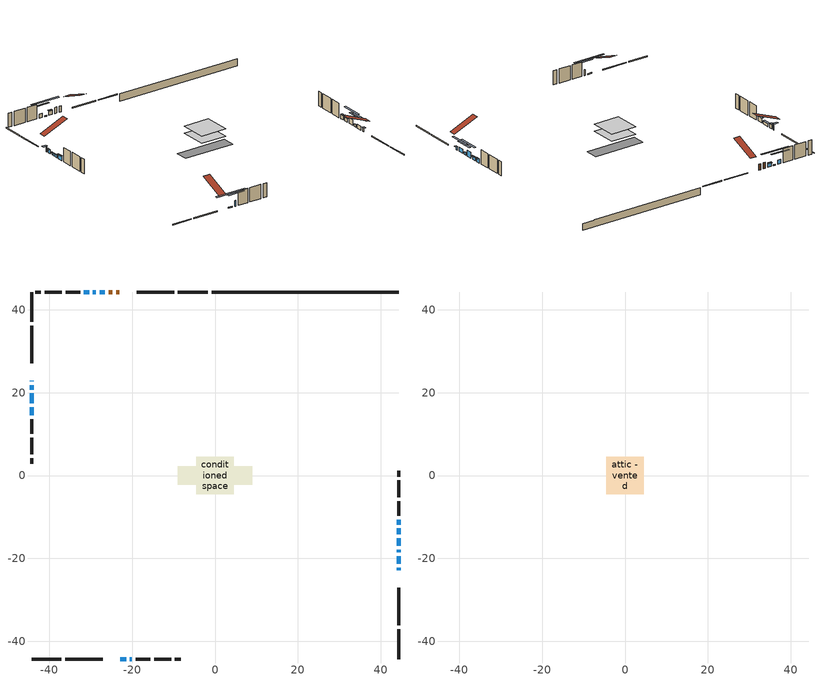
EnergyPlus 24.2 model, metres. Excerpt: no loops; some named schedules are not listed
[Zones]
conditioned space
 floor adiabatic (AdiabaticFloorConstruction): -4.57,-4.57 -4.57,4.57 4.57,4.57 4.57,-4.57 z2.69
 floor foundation (Slab1 construction): -9.04,-2.23 -9.04,2.23 9.04,2.23 9.04,-2.23 z-2.19
 wall outside (RimJoist1 construction): -1.74,44.3 -8.96,44.3 / -44.3,-44.3 -37.08,-44.3 / -44.3,44.3 -44.3,37.08 / 44.3,-44.3 44.3,-37.08 z0.25:0.55
 wall outside (RimJoist2 construction): -9.89,44.3 -18.9,44.3 / -36.15,-44.3 -27.14,-44.3 / -44.3,36.15 -44.3,27.14 / 44.3,-36.15 44.3,-27.14 z0.25:0.55
 wall outside (AdiabaticWallConstruction 1): -23.14,44.3 -23.86,44.3 / -24.79,44.3 -25.7,44.3 z0.25:2.28
 wall outside (AdiabaticWallConstruction): -44.3,22.9 -44.3,22.7 z0.25:2.08; 44.3,-22.9 44.3,-22.29 / 44.3,-14.21 44.3,-12.79 z0.25:1.47; -26.63,44.3 -27.85,44.3 / -44.3,21.77 -44.3,20.75 / 44.3,-21.37 44.3,-19.43 / -30.42,44.3 -31.64,44.3 / 44.3,-11.86 44.3,-10.64 z0.25:1.67; -44.3,19.83 -44.3,17.39 / 44.3,-18.51 44.3,-17.89 z0.25:1.17; -28.78,44.3 -29.49,44.3 / -22.9,-44.3 -21.48,-44.3 z0.25:0.56; -20.55,-44.3 -20.04,-44.3 z0.25:2.18; -44.3,16.46 -44.3,14.53 z0.25:1.83; 44.3,-16.97 44.3,-15.14 z0.25:2.28
 wall outside (Wall1 construction): -32.57,44.3 -36.07,44.3 / -19.12,-44.3 -15.61,-44.3 / -44.3,13.6 -44.3,10.09 / 44.3,-9.71 44.3,-6.2 z0.25:5.13
 wall outside (Wall2 construction): -37,44.3 -41.09,44.3 / -14.68,-44.3 -10.59,-44.3 / -44.3,9.16 -44.3,5.08 / 44.3,-5.27 44.3,-1.19 z0.25:5.13
 wall outside (Wall3 construction): -42.02,44.3 -43.37,44.3 / -9.67,-44.3 -8.31,-44.3 / -44.3,4.15 -44.3,2.79 / 44.3,-0.26 44.3,1.1 z0.25:5.13
 wall foundation (FoundationWall1 construction): -0.81,44.3,-2.19 -0.81,44.3,0.25 39.79,44.3,0.25 39.79,44.3,0.11 44.3,44.3,0.11 44.3,44.3,-2.19
 window (WindowConstruction 12): -44.3,22.9 -44.3,22.7 z0.25:2.08
 window (WindowConstruction 8): 44.3,-22.9 44.3,-22.29 z0.25:1.47
 window (WindowConstruction 9): -26.63,44.3 -27.85,44.3 z0.25:1.67
 window (WindowConstruction 10): -44.3,21.77 -44.3,20.75 z0.25:1.67
 window (WindowConstruction 11): -44.3,19.83 -44.3,17.39 z0.25:1.16
 window (WindowConstruction 13): -28.78,44.3 -29.49,44.3 z0.25:0.55
 window (WindowConstruction 14): -22.9,-44.3 -21.48,-44.3 z0.25:0.55
 window (WindowConstruction): 44.3,-21.36 44.3,-19.44 z0.25:1.67
 window (WindowConstruction 1): 44.3,-18.51 44.3,-17.9 z0.25:1.16
 window (WindowConstruction 2): -30.42,44.3 -31.64,44.3 z0.25:1.67
 window (WindowConstruction 3): -20.55,-44.3 -20.04,-44.3 z0.25:2.18
 window (WindowConstruction 4): -44.3,16.46 -44.3,14.53 z0.25:1.83
 window (WindowConstruction 5): 44.3,-16.97 44.3,-15.14 z0.25:2.28
 window (WindowConstruction 6): 44.3,-14.21 44.3,-12.79 z0.25:1.47
 window (WindowConstruction 7): 44.3,-11.86 44.3,-10.64 z0.25:1.67
 door (Door): -23.14,44.3 -23.86,44.3 z0.25:2.28
 door (Door 1): -24.79,44.3 -25.7,44.3 z0.25:2.28
 ceiling adiabatic (AdiabaticFloorConstruction): 4.57,-4.57 4.57,4.57 -4.57,4.57 -4.57,-4.57 z2.69
attic - vented
 floor to conditioned space (Floor1 construction Reversed): -4.57,-4.57 -4.57,4.57 4.57,4.57 4.57,-4.57 z5.13
 roof outside (Roof1 construction): -22.21,44.3,5.13 -22.21,35.52,8.79 -19.83,35.52,8.79 -19.83,44.3,5.13; -23.83,-44.3,5.13 -23.83,-35.52,8.79 -26.21,-35.52,8.79 -26.21,-44.3,5.13; -44.3,23.83,5.13 -35.52,23.83,8.79 -35.52,26.21,8.79 -44.3,26.21,5.13; 44.3,-23.83,5.13 35.52,-23.83,8.79 35.52,-26.21,8.79 44.3,-26.21,5.13
shading: -44.3,22.4 -44.3,23.2 -45.82,23.2 -45.82,22.4 z2.38; 44.3,-22.2 44.3,-22.99 44.91,-22.99 44.91,-22.2 z1.56; -27.94,44.3 -26.54,44.3 -26.54,44.91 -27.94,44.91 z1.76; -44.3,20.66 -44.3,21.86 -44.91,21.86 -44.91,20.66 z1.76; -44.3,17.3 -44.3,19.92 -44.91,19.92 -44.91,17.3 z1.26; -34.37,44.3 -23.9,44.3 -23.9,44.91 -34.37,44.91 z5.43; -16.6,-44.3 -27.78,-44.3 -27.78,-44.91 -16.6,-44.91 z5.43; 44.3,-16.69 44.3,-24.1 44.91,-24.1 44.91,-16.69 z4.41; 44.3,-15.16 44.3,-21.25 44.91,-21.25 44.91,-15.16 z3.9; -34.38,44.3 -27.68,44.3 -27.68,44.91 -34.38,44.91 z4.41; -17.3,-44.3 -23.29,-44.3 -23.29,-44.91 -17.3,-44.91 z4.92; -44.3,14.44 -44.3,16.55 -44.91,16.55 -44.91,14.44 z1.92; 44.3,-12.4 44.3,-19.71 44.91,-19.71 44.91,-12.4 z5.02; 44.3,-12.69 44.3,-14.3 44.91,-14.3 44.91,-12.69 z1.56; 44.3,-10.55 44.3,-11.95 44.91,-11.95 44.91,-10.55 z1.76
[Building]
Building 1: Terrain=Suburbs
[Site:Location]
Windsor AP_ON: Latitude {deg}=42.28; Longitude {deg}=-82.96; Time Zone {hr}=-5; Elevation {m}=190; Keep Site Location Information=Yes
[Site:GroundTemperature:Shallow]
6.34957, 4.46684, 4.31606, 5.20952, 8.79623, 12.3662, 15.4612, 17.4219, 17.5884, 15.9938, 12.9777, 9.51722
[Site:WaterMainsTemperature]
Calculation Method=Schedule; Temperature Schedule=mains temperature schedule
[Material] Roughness=Rough; Thermal Absorptance=0.9
Name | Thickness {m} | Conductivity {W/m-K} | Density {kg/m3} | Specific Heat {J/kg-K} | Solar Absorptance | Visible Absorptance
asphalt or fiberglass shingles | 0.00635 | 0.162714 | 1121.4 | 1465.45 | 0.4 | 0.4
ceiling loosefill ins | 0.0846667 | 0.0480833 | 16.02 | 1046.75 | 0.7 | 0.7
ceiling stud and cavity | 0.1397 | 0.101066 | 65.682 | 1177.47 | 0.7 | 0.7
concrete 4.0 in. | 0.1016 | 1.803125 | 2242.8 | 837.4 | 0.7 | 0.7
concrete 8.0 in. | 0.2032 | 1.803125 | 2242.8 | 837.4 | 0.7 | 0.7
door material | 0.04445 | 0.053851 | 512.64 | 1214.23 | 0.7 | 0.7
exterior vertical ins | 0.0436689 | 0.029427 | 32.04 | 1214.23 | 0.7 | 0.7
floor covering | 0.0127 | 0.0433444 | 54.468 | 1339.84 | 0.6 | 0.6
floor rigid ins; wall rigid ins 1 | 0.512978 | 0.029427 | 32.04 | 1214.23 | 0.7 | 0.7
floor stud and cavity | 0.1397 | 1.75129 | 37.0049 | 1207.88 | 0.7 | 0.7
furniture material conditioned space 1 | 0.1524 | 0.115458 | 640.8 | 1214.23 | 0.6 | 0.6
gypsum board | 0.0127 | 0.160291 | 801 | 837.4 | 0.6 | 0.6
gypsum board 1 | 0.0127 | 0.160291 | 801 | 837.4 | 0.7 | 0.7
osb sheathing 0.5 in. | 0.0127 | 0.115458 | 512.64 | 1214.23 | 0.7 | 0.7
osb sheathing 0.75 in. | 0.01905 | 0.115458 | 512.64 | 1214.23 | 0.7 | 0.7
osb sheathing 2.0 in. | 0.0508 | 0.115458 | 512.64 | 1214.23 | 0.7 | 0.7
rim joist rigid ins; wall rigid ins | 0.051816 | 0.029427 | 32.04 | 1214.23 | 0.7 | 0.7
rim joist stud and cavity | 0.0508 | 0.0398712 | 125.044 | 1163.47 | 0.6 | 0.6
rim joist stud and cavity 1 | 0.0508 | 0.239261 | 125.044 | 1163.47 | 0.6 | 0.6
wall stud and cavity | 0.1397 | 0.16529 | 139.0536 | 1170.24 | 0.7 | 0.7
wall stud and cavity 1 | 0.1397 | 0.219171 | 139.0536 | 1170.24 | 0.7 | 0.7
wall stud and cavity 2 | 0.1397 | 0.270786 | 139.0536 | 1170.24 | 0.7 | 0.7
wall stud and cavity 3 | 0.0889 | 0.380278 | 52.3479 | 1209.89 | 0.7 | 0.7
wall stud and cavity 4 | 0.0889 | 0.391764 | 83.0341 | 1211.67 | 0.7 | 0.7
wood siding | 0.0254 | 0.102417 | 544.68 | 1172.36 | 0.4 | 0.4
wood siding 1; wood siding 2; wood siding 3 | 0.0254 | 0.102417 | 544.68 | 1172.36 | 0.7 | 0.7
[WindowMaterial:SimpleGlazingSystem]
Name | U-Factor {W/m2-K} | Solar Heat Gain Coefficient
WindowMaterial | 2.27234 | 0.6
WindowMaterial 1 | 2.53579 | 0.47
WindowMaterial 10 | 2.847517 | 0.29
WindowMaterial 2 | 2.32912 | 0.57
WindowMaterial 3 | 2.52614 | 0.49
WindowMaterial 4 | 2.25814 | 0.6
WindowMaterial 5 | 2.398955 | 0.56
WindowMaterial 6 | 2.50002 | 0.49
WindowMaterial 7 | 2.35978 | 0.56
WindowMaterial 8 | 2.33252 | 0.57
WindowMaterial 9 | 2.82821 | 0.42
[Construction]
AdiabaticFloorConstruction: floor stud and cavity, floor rigid ins, osb sheathing 0.75 in., floor covering
AdiabaticWallConstruction: wood siding 2, wall rigid ins 1, wall stud and cavity 3, gypsum board
AdiabaticWallConstruction 1: wood siding 3, wall rigid ins 1, wall stud and cavity 3, gypsum board
Door; Door 1: door material
Floor1 construction Reversed: gypsum board, ceiling stud and cavity, ceiling loosefill ins
FoundationWall1 construction: concrete 8.0 in., gypsum board 1
furniture construction conditioned space 1: furniture material conditioned space 1
PartitionWallConstruction: gypsum board, wall stud and cavity 4, gypsum board
RimJoist1 construction: wood siding 1, rim joist rigid ins, osb sheathing 2.0 in., rim joist stud and cavity
RimJoist2 construction: wood siding 1, rim joist rigid ins, osb sheathing 2.0 in., rim joist stud and cavity 1
Roof1 construction: asphalt or fiberglass shingles
Slab1 construction: concrete 4.0 in.
Wall1 construction: wood siding, wall rigid ins, osb sheathing 0.5 in., wall stud and cavity, gypsum board
Wall2 construction: wood siding, wall rigid ins, osb sheathing 0.5 in., wall stud and cavity 1, gypsum board
Wall3 construction: wood siding, wall rigid ins, osb sheathing 0.5 in., wall stud and cavity 2, gypsum board
WindowConstruction: WindowMaterial
WindowConstruction 1: WindowMaterial 1
WindowConstruction 10: WindowMaterial 7
WindowConstruction 11: WindowMaterial 8
WindowConstruction 12: WindowMaterial 9
WindowConstruction 13; WindowConstruction 14: WindowMaterial 10
WindowConstruction 2; WindowConstruction 6; WindowConstruction 7; WindowConstruction 9: WindowMaterial 2
WindowConstruction 3: WindowMaterial 3
WindowConstruction 4: WindowMaterial 4
WindowConstruction 5: WindowMaterial 5
WindowConstruction 8: WindowMaterial 6
[Zone] Multiplier=1; Part of Total Floor Area=Yes
Name | Volume {m3}
attic - vented | 48.9899
conditioned space | 639.2
[Space]
Name | Zone | Volume {m3}
attic - vented 1 | attic - vented | 48.9899
conditioned space 1 | conditioned space | 639.2
[ZoneInfiltration:EffectiveLeakageArea]
infil attic - vented 1: Zone or Space=attic - vented 1; Schedule=Always On Discrete; Effective Air Leakage Area {cm2}=3715.11; Stack Coefficient=0.000254512; Wind Coefficient=1.07789e-05
[ZoneMixing]
whole house fan mix: Zone or Space=attic - vented; Schedule=Always On Continuous; Design Flow Rate Calculation Method=Flow/Zone; Design Flow Rate {m3/s}=0; Source Zone or Space=conditioned space
[SurfaceProperty:ExposedFoundationPerimeter]
Slab1: Exposed Perimeter Calculation Method=TotalExposedPerimeter; Total Exposed Perimeter {m}=45.11
[InternalMass] Zone or ZoneList=conditioned space; Space or SpaceList=conditioned space 1
Name | Construction | Surface Area {m2}
furniture mass conditioned space 1 | furniture construction conditioned space 1 | 65.7719
partition wall mass | PartitionWallConstruction | 164.43
[Lights]
interior lighting: Zone or ZoneList or Space or SpaceList=conditioned space 1; Schedule=interior lighting schedule; Design Level Calculation Method=LightingLevel; Lighting Level {W}=343.2; Return Air Fraction=0; Fraction Radiant=0.6; Fraction Visible=0.2; Fraction Replaceable=1
[People]
occupants: Zone or ZoneList or Space or SpaceList=conditioned space 1; Number of People Schedule=occupants schedule; Number of People Calculation Method=People; Number of People=3; Fraction Radiant=0.314171; Sensible Heat Fraction=0.56303; Activity Level Schedule=occupants activity schedule; Carbon Dioxide Generation Rate {m3/s-W}=0; Enable ASHRAE 55 Comfort Warnings=No; Mean Radiant Temperature Calculation Type=EnclosureAveraged
[ElectricEquipment] Zone or ZoneList or Space or SpaceList=conditioned space 1; Design Level Calculation Method=EquipmentLevel
Name | Schedule | Design Level {W} | Fraction Latent | Fraction Radiant | Fraction Lost
clothes dryer | clothes dryer schedule | 140.772 | 0.015 | 0.081 | 0.85
clothes washer | clothes washer schedule | 32.1985 | 0.03 | 0.162 | 0.7
cooking range | cooking range schedule | 215.147 | 0.08 | 0.432 | 0.2
dishwasher | dishwasher schedule | 66.8632 | 0.3 | 0.18 | 0.4
fridge | fridge schedule | 72.9452 | 0 | 0.6 | 0
mech vent bath fan 0 | mech vent bath fan 0 schedule | 50.2 | 0 | 0 | 1
mech vent bath fan 1 | mech vent bath fan 1 schedule | 50.2 | 0 | 0 | 1
mech vent house fan | mech vent house fan schedule | 0 | 0 | 0 | 1
mech vent house fan cfis | mech vent house fan cfis schedule | 0 | 0 | 0 | 0
mech vent range fan 0 | mech vent range fan 0 schedule | 57 | 0 | 0 | 1
misc plug loads | misc plug loads schedule | 494.7 | 0.045 | 0.513 | 0.1
whole house fan | Always On Discrete | 0 | 0 | 0 | 1
[OtherEquipment] Zone or ZoneList or Space or SpaceList=conditioned space 1; Design Level Calculation Method=EquipmentLevel
Name | Fuel Type | Schedule | Design Level {W} | Fraction Latent | Fraction Radiant | Fraction Lost
clothes dryer 1 | Electricity | clothes dryer schedule | 0 | 0.015 | 0.081 | 0.85
cooking range 1 | Electricity | cooking range schedule | 0 | 0.08 | 0.432 | 0.2
general water use latent | None | general water use schedule | 62.594 | 1 | 0 | 0
general water use sensible | None | general water use schedule | -61.6891 | 0 | 0.6 | 0
mech vent house fan latent load | None | Always On Discrete | 0 | 1 | 0 | 0
mech vent house fan sensible load | None | Always On Discrete | 0 | 0 | 0 | 0
water heater energy adjustment1 | NaturalGas | Always On Discrete | 0.01 | 0 | 0 | 1
[ZoneInfiltration:DesignFlowRate] Zone or ZoneList or Space or SpaceList=conditioned space 1; Schedule=Always On Discrete; Design Flow Rate Calculation Method=Flow/Zone; Design Flow Rate {m3/s}=0
infil flow; natural vent flow; whole house fan flow
[Foundation:Kiva]
Foundation Kiva 1: Initial Indoor Air Temperature {C}=18; Wall Height Above Grade {m}=0.249997; Wall Depth Below Slab {m}=0.2032; Custom Block Material Name 1=exterior vertical ins; Custom Block Depth 1 {m}=2.43998; Custom Block X Position 1 {m}=0.2159; Custom Block Z Position 1 {m}=0
[Foundation:Kiva:Settings]
Soil Conductivity {W/m-K}=0.849921; Soil Density {kg/m3}=1842.3; Soil Specific Heat {J/kg-K}=418.7; Ground Solar Absorptivity=0.9; Ground Thermal Absorptivity=0.9; Ground Surface Roughness {m}=0.03; Far-Field Width {m}=40; Deep-Ground Boundary Condition=ZeroFlux; Deep-Ground Depth {m}=40; Minimum Cell Dimension {m}=0.2; Maximum Cell Growth Coefficient=3; Simulation Timestep=Timestep
[Exterior:Lights]
exterior lighting: Schedule=exterior lighting schedule; Design Level {W}=75.6
[Schedule:Constant]
Name | Hourly Value
Always On Continuous; mech vent house fan schedule; mech vent house fan cfis schedule; Always On Discrete | 1
occupants activity schedule | 117.228
fridge schedule | 0
[Schedule:Week:Daily]
interior lighting schedule Week Rule - Jan1-Jan27: interior lighting schedule day, interior lighting schedule day, interior lighting schedule day, interior lighting schedule day, interior lighting schedule day, interior lighting schedule day, interior lighting schedule day, interior lighting schedule default day, interior lighting schedule default day, interior lighting schedule default day, interior lighting schedule default day, interior lighting schedule default day
interior lighting schedule Week Rule - Jan28-Feb3: interior lighting schedule day, interior lighting schedule day, interior lighting schedule day, interior lighting schedule day, interior lighting schedule day 1, interior lighting schedule day 1, interior lighting schedule day 1, interior lighting schedule default day, interior lighting schedule default day, interior lighting schedule default day, interior lighting schedule default day, interior lighting schedule default day
interior lighting schedule Week Rule - Feb4-Feb24: interior lighting schedule day 1, interior lighting schedule day 1, interior lighting schedule day 1, interior lighting schedule day 1, interior lighting schedule day 1, interior lighting schedule day 1, interior lighting schedule day 1, interior lighting schedule default day, interior lighting schedule default day, interior lighting schedule default day, interior lighting schedule default day, interior lighting schedule default day
interior lighting schedule Week Rule - Feb25-Mar3: interior lighting schedule day 1, interior lighting schedule day 1, interior lighting schedule day 1, interior lighting schedule day 1, interior lighting schedule day 2, interior lighting schedule day 2, interior lighting schedule day 2, interior lighting schedule default day, interior lighting schedule default day, interior lighting schedule default day, interior lighting schedule default day, interior lighting schedule default day
interior lighting schedule Week Rule - Mar4-Mar31: interior lighting schedule day 2, interior lighting schedule day 2, interior lighting schedule day 2, interior lighting schedule day 2, interior lighting schedule day 2, interior lighting schedule day 2, interior lighting schedule day 2, interior lighting schedule default day, interior lighting schedule default day, interior lighting schedule default day, interior lighting schedule default day, interior lighting schedule default day
interior lighting schedule Week Rule - Apr1-Apr28: interior lighting schedule day 3, interior lighting schedule day 3, interior lighting schedule day 3, interior lighting schedule day 3, interior lighting schedule day 3, interior lighting schedule day 3, interior lighting schedule day 3, interior lighting schedule default day, interior lighting schedule default day, interior lighting schedule default day, interior lighting schedule default day, interior lighting schedule default day
interior lighting schedule Week Rule - Apr29-May5: interior lighting schedule day 3, interior lighting schedule day 3, interior lighting schedule day 4, interior lighting schedule day 4, interior lighting schedule day 4, interior lighting schedule day 4, interior lighting schedule day 4, interior lighting schedule default day, interior lighting schedule default day, interior lighting schedule default day, interior lighting schedule default day, interior lighting schedule default day
interior lighting schedule Week Rule - May6-May26: interior lighting schedule day 4, interior lighting schedule day 4, interior lighting schedule day 4, interior lighting schedule day 4, interior lighting schedule day 4, interior lighting schedule day 4, interior lighting schedule day 4, interior lighting schedule default day, interior lighting schedule default day, interior lighting schedule default day, interior lighting schedule default day, interior lighting schedule default day
interior lighting schedule Week Rule - May27-Jun2: interior lighting schedule day 4, interior lighting schedule day 4, interior lighting schedule day 4, interior lighting schedule day 4, interior lighting schedule day 4, interior lighting schedule day 5, interior lighting schedule day 5, interior lighting schedule default day, interior lighting schedule default day, interior lighting schedule default day, interior lighting schedule default day, interior lighting schedule default day
interior lighting schedule Week Rule - Jun3-Jun30: interior lighting schedule day 5, interior lighting schedule day 5, interior lighting schedule day 5, interior lighting schedule day 5, interior lighting schedule day 5, interior lighting schedule day 5, interior lighting schedule day 5, interior lighting schedule default day, interior lighting schedule default day, interior lighting schedule default day, interior lighting schedule default day, interior lighting schedule default day
interior lighting schedule Week Rule - Jul1-Jul28: interior lighting schedule day 6, interior lighting schedule day 6, interior lighting schedule day 6, interior lighting schedule day 6, interior lighting schedule day 6, interior lighting schedule day 6, interior lighting schedule day 6, interior lighting schedule default day, interior lighting schedule default day, interior lighting schedule default day, interior lighting schedule default day, interior lighting schedule default day
interior lighting schedule Week Rule - Jul29-Aug4: interior lighting schedule day 6, interior lighting schedule day 6, interior lighting schedule day 6, interior lighting schedule day 7, interior lighting schedule day 7, interior lighting schedule day 7, interior lighting schedule day 7, interior lighting schedule default day, interior lighting schedule default day, interior lighting schedule default day, interior lighting schedule default day, interior lighting schedule default day
interior lighting schedule Week Rule - Aug5-Aug25: interior lighting schedule day 7, interior lighting schedule day 7, interior lighting schedule day 7, interior lighting schedule day 7, interior lighting schedule day 7, interior lighting schedule day 7, interior lighting schedule day 7, interior lighting schedule default day, interior lighting schedule default day, interior lighting schedule default day, interior lighting schedule default day, interior lighting schedule default day
interior lighting schedule Week Rule - Aug26-Sep1: interior lighting schedule day 7, interior lighting schedule day 7, interior lighting schedule day 7, interior lighting schedule day 7, interior lighting schedule day 7, interior lighting schedule day 7, interior lighting schedule day 8, interior lighting schedule default day, interior lighting schedule default day, interior lighting schedule default day, interior lighting schedule default day, interior lighting schedule default day
interior lighting schedule Week Rule - Sep2-Sep29: interior lighting schedule day 8, interior lighting schedule day 8, interior lighting schedule day 8, interior lighting schedule day 8, interior lighting schedule day 8, interior lighting schedule day 8, interior lighting schedule day 8, interior lighting schedule default day, interior lighting schedule default day, interior lighting schedule default day, interior lighting schedule default day, interior lighting schedule default day
interior lighting schedule Week Rule - Sep30-Oct6: interior lighting schedule day 8, interior lighting schedule day 9, interior lighting schedule day 9, interior lighting schedule day 9, interior lighting schedule day 9, interior lighting schedule day 9, interior lighting schedule day 9, interior lighting schedule default day, interior lighting schedule default day, interior lighting schedule default day, interior lighting schedule default day, interior lighting schedule default day
interior lighting schedule Week Rule - Oct7-Oct27: interior lighting schedule day 9, interior lighting schedule day 9, interior lighting schedule day 9, interior lighting schedule day 9, interior lighting schedule day 9, interior lighting schedule day 9, interior lighting schedule day 9, interior lighting schedule default day, interior lighting schedule default day, interior lighting schedule default day, interior lighting schedule default day, interior lighting schedule default day
interior lighting schedule Week Rule - Oct28-Nov3: interior lighting schedule day 9, interior lighting schedule day 9, interior lighting schedule day 9, interior lighting schedule day 9, interior lighting schedule day 10, interior lighting schedule day 10, interior lighting schedule day 10, interior lighting schedule default day, interior lighting schedule default day, interior lighting schedule default day, interior lighting schedule default day, interior lighting schedule default day
interior lighting schedule Week Rule - Nov4-Nov24: interior lighting schedule day 10, interior lighting schedule day 10, interior lighting schedule day 10, interior lighting schedule day 10, interior lighting schedule day 10, interior lighting schedule day 10, interior lighting schedule day 10, interior lighting schedule default day, interior lighting schedule default day, interior lighting schedule default day, interior lighting schedule default day, interior lighting schedule default day
interior lighting schedule Week Rule - Nov25-Dec1: interior lighting schedule day 10, interior lighting schedule day 10, interior lighting schedule day 10, interior lighting schedule day 10, interior lighting schedule day 10, interior lighting schedule day 10, interior lighting schedule day 11, interior lighting schedule default day, interior lighting schedule default day, interior lighting schedule default day, interior lighting schedule default day, interior lighting schedule default day
interior lighting schedule Week Rule - Dec2-Dec31: interior lighting schedule day 11, interior lighting schedule day 11, interior lighting schedule day 11, interior lighting schedule day 11, interior lighting schedule day 11, interior lighting schedule day 11, interior lighting schedule day 11, interior lighting schedule default day, interior lighting schedule default day, interior lighting schedule default day, interior lighting schedule default day, interior lighting schedule default day
occupants schedule Week Rule - Jan1-Dec31: occupants schedule day, occupants schedule day, occupants schedule day, occupants schedule day, occupants schedule day, occupants schedule day, occupants schedule day, occupants schedule default day, occupants schedule default day, occupants schedule default day, occupants schedule default day, occupants schedule default day
clothes dryer schedule Week Rule - Jan1-Dec31: clothes dryer schedule day, clothes dryer schedule day, clothes dryer schedule day, clothes dryer schedule day, clothes dryer schedule day, clothes dryer schedule day, clothes dryer schedule day, clothes dryer schedule default day, clothes dryer schedule default day, clothes dryer schedule default day, clothes dryer schedule default day, clothes dryer schedule default day
clothes washer schedule Week Rule - Jan1-Dec31: clothes washer schedule day, clothes washer schedule day, clothes washer schedule day, clothes washer schedule day, clothes washer schedule day, clothes washer schedule day, clothes washer schedule day, clothes washer schedule default day, clothes washer schedule default day, clothes washer schedule default day, clothes washer schedule default day, clothes washer schedule default day
cooking range schedule Week Rule - Jan1-Dec31: cooking range schedule day, cooking range schedule day, cooking range schedule day, cooking range schedule day, cooking range schedule day, cooking range schedule day, cooking range schedule day, cooking range schedule default day, cooking range schedule default day, cooking range schedule default day, cooking range schedule default day, cooking range schedule default day
dishwasher schedule Week Rule - Jan1-Dec31: dishwasher schedule day, dishwasher schedule day, dishwasher schedule day, dishwasher schedule day, dishwasher schedule day, dishwasher schedule day, dishwasher schedule day, dishwasher schedule default day, dishwasher schedule default day, dishwasher schedule default day, dishwasher schedule default day, dishwasher schedule default day
mech vent bath fan 0 schedule Week Rule - Jan1-Dec31: mech vent bath fan 0 schedule day, mech vent bath fan 0 schedule day, mech vent bath fan 0 schedule day, mech vent bath fan 0 schedule day, mech vent bath fan 0 schedule day, mech vent bath fan 0 schedule day, mech vent bath fan 0 schedule day, mech vent bath fan 0 schedule default day, mech vent bath fan 0 schedule default day, mech vent bath fan 0 schedule default day, mech vent bath fan 0 schedule default day, mech vent bath fan 0 schedule default day
mech vent bath fan 1 schedule Week Rule - Jan1-Dec31: mech vent bath fan 1 schedule day, mech vent bath fan 1 schedule day, mech vent bath fan 1 schedule day, mech vent bath fan 1 schedule day, mech vent bath fan 1 schedule day, mech vent bath fan 1 schedule day, mech vent bath fan 1 schedule day, mech vent bath fan 1 schedule default day, mech vent bath fan 1 schedule default day, mech vent bath fan 1 schedule default day, mech vent bath fan 1 schedule default day, mech vent bath fan 1 schedule default day
mech vent range fan 0 schedule Week Rule - Jan1-Dec31: mech vent range fan 0 schedule day, mech vent range fan 0 schedule day, mech vent range fan 0 schedule day, mech vent range fan 0 schedule day, mech vent range fan 0 schedule day, mech vent range fan 0 schedule day, mech vent range fan 0 schedule day, mech vent range fan 0 schedule default day, mech vent range fan 0 schedule default day, mech vent range fan 0 schedule default day, mech vent range fan 0 schedule default day, mech vent range fan 0 schedule default day
misc plug loads schedule Week Rule - Jan1-Dec31: misc plug loads schedule day, misc plug loads schedule day, misc plug loads schedule day, misc plug loads schedule day, misc plug loads schedule day, misc plug loads schedule day, misc plug loads schedule day, misc plug loads schedule default day, misc plug loads schedule default day, misc plug loads schedule default day, misc plug loads schedule default day, misc plug loads schedule default day
general water use schedule Week Rule - Jan1-Dec31: general water use schedule day, general water use schedule day, general water use schedule day, general water use schedule day, general water use schedule day, general water use schedule day, general water use schedule day, general water use schedule default day, general water use schedule default day, general water use schedule default day, general water use schedule default day, general water use schedule default day
exterior lighting schedule Week Rule - Jan1-Jan27: exterior lighting schedule day, exterior lighting schedule day, exterior lighting schedule day, exterior lighting schedule day, exterior lighting schedule day, exterior lighting schedule day, exterior lighting schedule day, exterior lighting schedule default day, exterior lighting schedule default day, exterior lighting schedule default day, exterior lighting schedule default day, exterior lighting schedule default day
exterior lighting schedule Week Rule - Jan28-Feb3: exterior lighting schedule day, exterior lighting schedule day, exterior lighting schedule day, exterior lighting schedule day, exterior lighting schedule day 1, exterior lighting schedule day 1, exterior lighting schedule day 1, exterior lighting schedule default day, exterior lighting schedule default day, exterior lighting schedule default day, exterior lighting schedule default day, exterior lighting schedule default day
exterior lighting schedule Week Rule - Feb4-Feb24: exterior lighting schedule day 1, exterior lighting schedule day 1, exterior lighting schedule day 1, exterior lighting schedule day 1, exterior lighting schedule day 1, exterior lighting schedule day 1, exterior lighting schedule day 1, exterior lighting schedule default day, exterior lighting schedule default day, exterior lighting schedule default day, exterior lighting schedule default day, exterior lighting schedule default day
exterior lighting schedule Week Rule - Feb25-Mar3: exterior lighting schedule day 1, exterior lighting schedule day 1, exterior lighting schedule day 1, exterior lighting schedule day 1, exterior lighting schedule day 2, exterior lighting schedule day 2, exterior lighting schedule day 2, exterior lighting schedule default day, exterior lighting schedule default day, exterior lighting schedule default day, exterior lighting schedule default day, exterior lighting schedule default day
exterior lighting schedule Week Rule - Mar4-Mar31: exterior lighting schedule day 2, exterior lighting schedule day 2, exterior lighting schedule day 2, exterior lighting schedule day 2, exterior lighting schedule day 2, exterior lighting schedule day 2, exterior lighting schedule day 2, exterior lighting schedule default day, exterior lighting schedule default day, exterior lighting schedule default day, exterior lighting schedule default day, exterior lighting schedule default day
exterior lighting schedule Week Rule - Apr1-Apr28: exterior lighting schedule day 3, exterior lighting schedule day 3, exterior lighting schedule day 3, exterior lighting schedule day 3, exterior lighting schedule day 3, exterior lighting schedule day 3, exterior lighting schedule day 3, exterior lighting schedule default day, exterior lighting schedule default day, exterior lighting schedule default day, exterior lighting schedule default day, exterior lighting schedule default day
exterior lighting schedule Week Rule - Apr29-May5: exterior lighting schedule day 3, exterior lighting schedule day 3, exterior lighting schedule day 4, exterior lighting schedule day 4, exterior lighting schedule day 4, exterior lighting schedule day 4, exterior lighting schedule day 4, exterior lighting schedule default day, exterior lighting schedule default day, exterior lighting schedule default day, exterior lighting schedule default day, exterior lighting schedule default day
exterior lighting schedule Week Rule - May6-May26: exterior lighting schedule day 4, exterior lighting schedule day 4, exterior lighting schedule day 4, exterior lighting schedule day 4, exterior lighting schedule day 4, exterior lighting schedule day 4, exterior lighting schedule day 4, exterior lighting schedule default day, exterior lighting schedule default day, exterior lighting schedule default day, exterior lighting schedule default day, exterior lighting schedule default day
exterior lighting schedule Week Rule - May27-Jun2: exterior lighting schedule day 4, exterior lighting schedule day 4, exterior lighting schedule day 4, exterior lighting schedule day 4, exterior lighting schedule day 4, exterior lighting schedule day 5, exterior lighting schedule day 5, exterior lighting schedule default day, exterior lighting schedule default day, exterior lighting schedule default day, exterior lighting schedule default day, exterior lighting schedule default day
exterior lighting schedule Week Rule - Jun3-Jun30: exterior lighting schedule day 5, exterior lighting schedule day 5, exterior lighting schedule day 5, exterior lighting schedule day 5, exterior lighting schedule day 5, exterior lighting schedule day 5, exterior lighting schedule day 5, exterior lighting schedule default day, exterior lighting schedule default day, exterior lighting schedule default day, exterior lighting schedule default day, exterior lighting schedule default day
exterior lighting schedule Week Rule - Jul1-Jul28: exterior lighting schedule day 6, exterior lighting schedule day 6, exterior lighting schedule day 6, exterior lighting schedule day 6, exterior lighting schedule day 6, exterior lighting schedule day 6, exterior lighting schedule day 6, exterior lighting schedule default day, exterior lighting schedule default day, exterior lighting schedule default day, exterior lighting schedule default day, exterior lighting schedule default day
exterior lighting schedule Week Rule - Jul29-Aug4: exterior lighting schedule day 6, exterior lighting schedule day 6, exterior lighting schedule day 6, exterior lighting schedule day 7, exterior lighting schedule day 7, exterior lighting schedule day 7, exterior lighting schedule day 7, exterior lighting schedule default day, exterior lighting schedule default day, exterior lighting schedule default day, exterior lighting schedule default day, exterior lighting schedule default day
[Schedule:Year]
interior lighting schedule: interior lighting schedule Week Rule - Jan1-Jan27, 1, 1, 1, 27, interior lighting schedule Week Rule - Jan28-Feb3, 1, 28, 2, 3, interior lighting schedule Week Rule - Feb4-Feb24, 2, 4, 2, 24, interior lighting schedule Week Rule - Feb25-Mar3, 2, 25, 3, 3, interior lighting schedule Week Rule - Mar4-Mar31, 3, 4, 3, 31, interior lighting schedule Week Rule - Apr1-Apr28, 4, 1, 4, 28, interior lighting schedule Week Rule - Apr29-May5, 4, 29, 5, 5, interior lighting schedule Week Rule - May6-May26, 5, 6, 5, 26, interior lighting schedule Week Rule - May27-Jun2, 5, 27, 6, 2, interior lighting schedule Week Rule - Jun3-Jun30, 6, 3, 6, 30, interior lighting schedule Week Rule - Jul1-Jul28, 7, 1, 7, 28, interior lighting schedule Week Rule - Jul29-Aug4, 7, 29, 8, 4, interior lighting schedule Week Rule - Aug5-Aug25, 8, 5, 8, 25, interior lighting schedule Week Rule - Aug26-Sep1, 8, 26, 9, 1, interior lighting schedule Week Rule - Sep2-Sep29, 9, 2, 9, 29, interior lighting schedule Week Rule - Sep30-Oct6, 9, 30, 10, 6, interior lighting schedule Week Rule - Oct7-Oct27, 10, 7, 10, 27, interior lighting schedule Week Rule - Oct28-Nov3, 10, 28, 11, 3, interior lighting schedule Week Rule - Nov4-Nov24, 11, 4, 11, 24, interior lighting schedule Week Rule - Nov25-Dec1, 11, 25, 12, 1, interior lighting schedule Week Rule - Dec2-Dec31, 12, 2, 12, 31
occupants schedule: occupants schedule Week Rule - Jan1-Dec31, 1, 1, 12, 31
clothes dryer schedule: clothes dryer schedule Week Rule - Jan1-Dec31, 1, 1, 12, 31
clothes washer schedule: clothes washer schedule Week Rule - Jan1-Dec31, 1, 1, 12, 31
cooking range schedule: cooking range schedule Week Rule - Jan1-Dec31, 1, 1, 12, 31
dishwasher schedule: dishwasher schedule Week Rule - Jan1-Dec31, 1, 1, 12, 31
mech vent bath fan 0 schedule: mech vent bath fan 0 schedule Week Rule - Jan1-Dec31, 1, 1, 12, 31
mech vent bath fan 1 schedule: mech vent bath fan 1 schedule Week Rule - Jan1-Dec31, 1, 1, 12, 31
mech vent range fan 0 schedule: mech vent range fan 0 schedule Week Rule - Jan1-Dec31, 1, 1, 12, 31
misc plug loads schedule: misc plug loads schedule Week Rule - Jan1-Dec31, 1, 1, 12, 31
general water use schedule: general water use schedule Week Rule - Jan1-Dec31, 1, 1, 12, 31
exterior lighting schedule: exterior lighting schedule Week Rule - Jan1-Jan27, 1, 1, 1, 27, exterior lighting schedule Week Rule - Jan28-Feb3, 1, 28, 2, 3, exterior lighting schedule Week Rule - Feb4-Feb24, 2, 4, 2, 24, exterior lighting schedule Week Rule - Feb25-Mar3, 2, 25, 3, 3, exterior lighting schedule Week Rule - Mar4-Mar31, 3, 4, 3, 31, exterior lighting schedule Week Rule - Apr1-Apr28, 4, 1, 4, 28, exterior lighting schedule Week Rule - Apr29-May5, 4, 29, 5, 5, exterior lighting schedule Week Rule - May6-May26, 5, 6, 5, 26, exterior lighting schedule Week Rule - May27-Jun2, 5, 27, 6, 2, exterior lighting schedule Week Rule - Jun3-Jun30, 6, 3, 6, 30, exterior lighting schedule Week Rule - Jul1-Jul28, 7, 1, 7, 28, exterior lighting schedule Week Rule - Jul29-Aug4, 7, 29, 8, 4, exterior lighting schedule Week Rule - Aug5-Aug25, 8, 5, 8, 25, exterior lighting schedule Week Rule - Aug26-Sep1, 8, 26, 9, 1, exterior lighting schedule Week Rule - Sep2-Sep29, 9, 2, 9, 29, exterior lighting schedule Week Rule - Sep30-Oct6, 9, 30, 10, 6, exterior lighting schedule Week Rule - Oct7-Oct27, 10, 7, 10, 27, exterior lighting schedule Week Rule - Oct28-Nov3, 10, 28, 11, 3, exterior lighting schedule Week Rule - Nov4-Nov24, 11, 4, 11, 24, exterior lighting schedule Week Rule - Nov25-Dec1, 11, 25, 12, 1, exterior lighting schedule Week Rule - Dec2-Dec31, 12, 2, 12, 31
[Schedule:Compact]
mains temperature schedule: Through: 01/01, For: AllDays, Until: 24:00, 9.71556, Through: 01/02, For: AllDays, Until: 24:00, 9.65056, Through: 01/03, For: AllDays, Until: 24:00, 9.58667, Through: 01/04, For: AllDays, Until: 24:00, 9.52389, Through: 01/05, For: AllDays, Until: 24:00, 9.46278, Through: 01/06, For: AllDays, Until: 24:00, 9.40278, Through: 01/07, For: AllDays, Until: 24:00, 9.34444, Through: 01/08, For: AllDays, Until: 24:00, 9.28778, Through: 01/09, For: AllDays, Until: 24:00, 9.23222, Through: 01/10, For: AllDays, Until: 24:00, 9.17778, Through: 01/11, For: AllDays, Until: 24:00, 9.125, Through: 01/12, For: AllDays, Until: 24:00, 9.07389, Through: 01/13, For: AllDays, Until: 24:00, 9.02444, Through: 01/14, For: AllDays, Until: 24:00, 8.97611, Through: 01/15, For: AllDays, Until: 24:00, 8.92944, Through: 01/16, For: AllDays, Until: 24:00, 8.88444, Through: 01/17, For: AllDays, Until: 24:00, 8.84056, Through: 01/18, For: AllDays, Until: 24:00, 8.79889, Through: 01/19, For: AllDays, Until: 24:00, 8.75833, Through: 01/20, For: AllDays, Until: 24:00, 8.71944, Through: 01/21, For: AllDays, Until: 24:00, 8.68222, Through: 01/22, For: AllDays, Until: 24:00, 8.64667, Through: 01/23, For: AllDays, Until: 24:00, 8.61222, Through: 01/24, For: AllDays, Until: 24:00, 8.58, Through: 01/25, For: AllDays, Until: 24:00, 8.54944, Through: 01/26, For: AllDays, Until: 24:00, 8.52, Through: 01/27, For: AllDays, Until: 24:00, 8.49278, Through: 01/28, For: AllDays, Until: 24:00, 8.46722, Through: 01/29, For: AllDays, Until: 24:00, 8.44278, Through: 01/30, For: AllDays, Until: 24:00, 8.42056, Through: 01/31, For: AllDays, Until: 24:00, 8.39944, Through: 02/01, For: AllDays, Until: 24:00, 8.38056, Through: 02/02, For: AllDays, Until: 24:00, 8.36333, Through: 02/03, For: AllDays, Until: 24:00, 8.34778, Through: 02/04, For: AllDays, Until: 24:00, 8.33389, Through: 02/05, For: AllDays, Until: 24:00, 8.32167, Through: 02/06, For: AllDays, Until: 24:00, 8.31111, Through: 02/07, For: AllDays, Until: 24:00, 8.30222, Through: 02/08, For: AllDays, Until: 24:00, 8.295, Through: 02/09, For: AllDays, Until: 24:00, 8.29, Through: 02/10, For: AllDays, Until: 24:00, 8.28611, Through: 02/11, For: AllDays, Until: 24:00, 8.28444, Through: 02/12, For: AllDays, Until: 24:00, 8.28444, Through: 02/13, For: AllDays, Until: 24:00, 8.28611, Through: 02/14, For: AllDays, Until: 24:00, 8.28889, Through: 02/15, For: AllDays, Until: 24:00, 8.29444, Through: 02/16, For: AllDays, Until: 24:00, 8.30111, Through: 02/17, For: AllDays, Until: 24:00, 8.30944, Through: 02/18, For: AllDays, Until: 24:00, 8.31944, Through: 02/19, For: AllDays, Until: 24:00, 8.33167, Through: 02/20, For: AllDays, Until: 24:00, 8.345, Through: 02/21, For: AllDays, Until: 24:00, 8.36056, Through: 02/22, For: AllDays, Until: 24:00, 8.37778, Through: 02/23, For: AllDays, Until: 24:00, 8.39611, Through: 02/24, For: AllDays, Until: 24:00, 8.41667, Through: 02/25, For: AllDays, Until: 24:00, 8.43889, Through: 02/26, For: AllDays, Until: 24:00, 8.46278, Through: 02/27, For: AllDays, Until: 24:00, 8.48833, Through: 02/28, For: AllDays, Until: 24:00, 8.51556, Through: 03/01, For: AllDays, Until: 24:00, 8.54444, Through: 03/02, For: AllDays, Until: 24:00, 8.575, Through: 03/03, For: AllDays, Until: 24:00, 8.60667, Through: 03/04, For: AllDays, Until: 24:00, 8.64056, Through: 03/05, For: AllDays, Until: 24:00, 8.67611, Through: 03/06, For: AllDays, Until: 24:00, 8.71278, Through: 03/07, For: AllDays, Until: 24:00, 8.75167, Through: 03/08, For: AllDays, Until: 24:00, 8.79167, Through: 03/09, For: AllDays, Until: 24:00, 8.83333, Through: 03/10, For: AllDays, Until: 24:00, 8.87667, Through: 03/11, For: AllDays, Until: 24:00, 8.92167, Through: 03/12, For: AllDays, Until: 24:00, 8.96833, Through: 03/13, For: AllDays, Until: 24:00, 9.01611, Through: 03/14, For: AllDays, Until: 24:00, 9.06556, Through: 03/15, For: AllDays, Until: 24:00, 9.11667, Through: 03/16, For: AllDays, Until: 24:00, 9.16889, Through: 03/17, For: AllDays, Until: 24:00, 9.22278, Through: 03/18, For: AllDays, Until: 24:00, 9.27833, Through: 03/19, For: AllDays, Until: 24:00, 9.335, Through: 03/20, For: AllDays, Until: 24:00, 9.39333, Through: 03/21, For: AllDays, Until: 24:00, 9.45278, Through: 03/22, For: AllDays, Until: 24:00, 9.51389, Through: 03/23, For: AllDays, Until: 24:00, 9.57611, Through: 03/24, For: AllDays, Until: 24:00, 9.64, Through: 03/25, For: AllDays, Until: 24:00, 9.705, Through: 03/26, For: AllDays, Until: 24:00, 9.77111, Through: 03/27, For: AllDays, Until: 24:00, 9.83889, Through: 03/28, For: AllDays, Until: 24:00, 9.90778, Through: 03/29, For: AllDays, Until: 24:00, 9.97778, Through: 03/30, For: AllDays, Until: 24:00, 10.0489, Through: 03/31, For: AllDays, Until: 24:00, 10.1217, Through: 04/01, For: AllDays, Until: 24:00, 10.1956, Through: 04/02, For: AllDays, Until: 24:00, 10.2706, Through: 04/03, For: AllDays, Until: 24:00, 10.3461, Through: 04/04, For: AllDays, Until: 24:00, 10.4233, Through: 04/05, For: AllDays, Until: 24:00, 10.5017, Through: 04/06, For: AllDays, Until: 24:00, 10.5811, Through: 04/07, For: AllDays, Until: 24:00, 10.6617, Through: 04/08, For: AllDays, Until: 24:00, 10.7428, Through: 04/09, For: AllDays, Until: 24:00, 10.825, Through: 04/10, For: AllDays, Until: 24:00, 10.9089, Through: 04/11, For: AllDays, Until: 24:00, 10.9928, Through: 04/12, For: AllDays, Until: 24:00, 11.0783, Through: 04/13, For: AllDays, Until: 24:00, 11.1644, Through: 04/14, For: AllDays, Until: 24:00, 11.2517, Through: 04/15, For: AllDays, Until: 24:00, 11.3394, Through: 04/16, For: AllDays, Until: 24:00, 11.4278, Through: 04/17, For: AllDays, Until: 24:00, 11.5178, Through: 04/18, For: AllDays, Until: 24:00, 11.6078, Through: 04/19, For: AllDays, Until: 24:00, 11.6989, Through: 04/20, For: AllDays, Until: 24:00, 11.7906, Through: 04/21, For: AllDays, Until: 24:00, 11.8828, Through: 04/22, For: AllDays, Until: 24:00, 11.9761, Through: 04/23, For: AllDays, Until: 24:00, 12.07, Through: 04/24, For: AllDays, Until: 24:00, 12.1639, Through: 04/25, For: AllDays, Until: 24:00, 12.2589, Through: 04/26, For: AllDays, Until: 24:00, 12.3544, Through: 04/27, For: AllDays, Until: 24:00, 12.4506, Through: 04/28, For: AllDays, Until: 24:00, 12.5472, Through: 04/29, For: AllDays, Until: 24:00, 12.6439, Through: 04/30, For: AllDays, Until: 24:00, 12.7411, Through: 05/01, For: AllDays, Until: 24:00, 12.8389, Through: 05/02, For: AllDays, Until: 24:00, 12.9372, Through: 05/03, For: AllDays, Until: 24:00, 13.0356, Through: 05/04, For: AllDays, Until: 24:00, 13.1344, Through: 05/05, For: AllDays, Until: 24:00, 13.2339, Through: 05/06, For: AllDays, Until: 24:00, 13.3333, Through: 05/07, For: AllDays, Until: 24:00, 13.4328, Through: 05/08, For: AllDays, Until: 24:00, 13.5328, Through: 05/09, For: AllDays, Until: 24:00, 13.6328, Through: 05/10, For: AllDays, Until: 24:00, 13.7328, Through: 05/11, For: AllDays, Until: 24:00, 13.8328, Through: 05/12, For: AllDays, Until: 24:00, 13.9333, Through: 05/13, For: AllDays, Until: 24:00, 14.0339, Through: 05/14, For: AllDays, Until: 24:00, 14.1344, Through: 05/15, For: AllDays, Until: 24:00, 14.2344, Through: 05/16, For: AllDays, Until: 24:00, 14.335, Through: 05/17, For: AllDays, Until: 24:00, 14.4356, Through: 05/18, For: AllDays, Until: 24:00, 14.5356, Through: 05/19, For: AllDays, Until: 24:00, 14.6356, Through: 05/20, For: AllDays, Until: 24:00, 14.7356, Through: 05/21, For: AllDays, Until: 24:00, 14.8356, Through: 05/22, For: AllDays, Until: 24:00, 14.935, Through: 05/23, For: AllDays, Until: 24:00, 15.0344, Through: 05/24, For: AllDays, Until: 24:00, 15.1333, Through: 05/25, For: AllDays, Until: 24:00, 15.2322, Through: 05/26, For: AllDays, Until: 24:00, 15.3306, Through: 05/27, For: AllDays, Until: 24:00, 15.4283, Through: 05/28, For: AllDays, Until: 24:00, 15.5261, Through: 05/29, For: AllDays, Until: 24:00, 15.6233, Through: 05/30, For: AllDays, Until: 24:00, 15.7206, Through: 05/31, For: AllDays, Until: 24:00, 15.8167, Through: 06/01, For: AllDays, Until: 24:00, 15.9128, Through: 06/02, For: AllDays, Until: 24:00, 16.0078, Through: 06/03, For: AllDays, Until: 24:00, 16.1028, Through: 06/04, For: AllDays, Until: 24:00, 16.1967, Through: 06/05, For: AllDays, Until: 24:00, 16.2906, Through: 06/06, For: AllDays, Until: 24:00, 16.3833, Through: 06/07, For: AllDays, Until: 24:00, 16.4756, Through: 06/08, For: AllDays, Until: 24:00, 16.5672, Through: 06/09, For: AllDays, Until: 24:00, 16.6578, Through: 06/10, For: AllDays, Until: 24:00, 16.7478, Through: 06/11, For: AllDays, Until: 24:00, 16.8372, Through: 06/12, For: AllDays, Until: 24:00, 16.9256, Through: 06/13, For: AllDays, Until: 24:00, 17.0133, Through: 06/14, For: AllDays, Until: 24:00, 17.1, Through: 06/15, For: AllDays, Until: 24:00, 17.1861, Through: 06/16, For: AllDays, Until: 24:00, 17.2711, Through: 06/17, For: AllDays, Until: 24:00, 17.355, Through: 06/18, For: AllDays, Until: 24:00, 17.4383, Through: 06/19, For: AllDays, Until: 24:00, 17.5206, Through: 06/20, For: AllDays, Until: 24:00, 17.6017, Through: 06/21, For: AllDays, Until: 24:00, 17.6817, Through: 06/22, For: AllDays, Until: 24:00, 17.7606, Through: 06/23, For: AllDays, Until: 24:00, 17.8383, Through: 06/24, For: AllDays, Until: 24:00, 17.9156, Through: 06/25, For: AllDays, Until: 24:00, 17.9911, Through: 06/26, For: AllDays, Until: 24:00, 18.0656, Through: 06/27, For: AllDays, Until: 24:00, 18.1389, Through: 06/28, For: AllDays, Until: 24:00, 18.2111, Through: 06/29, For: AllDays, Until: 24:00, 18.2822, Through: 06/30, For: AllDays, Until: 24:00, 18.3522, Through: 07/01, For: AllDays, Until: 24:00, 18.4206, Through: 07/02, For: AllDays, Until: 24:00, 18.4878, Through: 07/03, For: AllDays, Until: 24:00, 18.5539, Through: 07/04, For: AllDays, Until: 24:00, 18.6183, Through: 07/05, For: AllDays, Until: 24:00, 18.6817, Through: 07/06, For: AllDays, Until: 24:00, 18.7439, Through: 07/07, For: AllDays, Until: 24:00, 18.8044, Through: 07/08, For: AllDays, Until: 24:00, 18.8639, Through: 07/09, For: AllDays, Until: 24:00, 18.9217, Through: 07/10, For: AllDays, Until: 24:00, 18.9778, Through: 07/11, For: AllDays, Until: 24:00, 19.0328, Through: 07/12, For: AllDays, Until: 24:00, 19.0861, Through: 07/13, For: AllDays, Until: 24:00, 19.1383, Through: 07/14, For: AllDays, Until: 24:00, 19.1889, Through: 07/15, For: AllDays, Until: 24:00, 19.2378, Through: 07/16, For: AllDays, Until: 24:00, 19.2856, Through: 07/17, For: AllDays, Until: 24:00, 19.3311, Through: 07/18, For: AllDays, Until: 24:00, 19.3761, Through: 07/19, For: AllDays, Until: 24:00, 19.4189, Through: 07/20, For: AllDays, Until: 24:00, 19.46, Through: 07/21, For: AllDays, Until: 24:00, 19.5, Through: 07/22, For: AllDays, Until: 24:00, 19.5378, Through: 07/23, For: AllDays, Until: 24:00, 19.5744, Through: 07/24, For: AllDays, Until: 24:00, 19.6094, Through: 07/25, For: AllDays, Until: 24:00, 19.6428, Through: 07/26, For: AllDays, Until: 24:00, 19.6744, Through: 07/27, For: AllDays, Until: 24:00, 19.7044, Through: 07/28, For: AllDays, Until: 24:00, 19.7328, Through: 07/29, For: AllDays, Until: 24:00, 19.7594, Through: 07/30, For: AllDays, Until: 24:00, 19.7844, Through: 07/31, For: AllDays, Until: 24:00, 19.8078, Through: 08/01, For: AllDays, Until: 24:00, 19.8294, Through: 08/02, For: AllDays, Until: 24:00, 19.8494, Through: 08/03, For: AllDays, Until: 24:00, 19.8678, Through: 08/04, For: AllDays, Until: 24:00, 19.8844, Through: 08/05, For: AllDays, Until: 24:00, 19.8994, Through: 08/06, For: AllDays, Until: 24:00, 19.9122, Through: 08/07, For: AllDays, Until: 24:00, 19.9239, Through: 08/08, For: AllDays, Until: 24:00, 19.9333, Through: 08/09, For: AllDays, Until: 24:00, 19.9417, Through: 08/10, For: AllDays, Until: 24:00, 19.9478, Through: 08/11, For: AllDays, Until: 24:00, 19.9522, Through: 08/12, For: AllDays, Until: 24:00, 19.9556, Through: 08/13, For: AllDays, Until: 24:00, 19.9567, Through: 08/14, For: AllDays, Until: 24:00, 19.9556, Through: 08/15, For: AllDays, Until: 24:00, 19.9533, Through: 08/16, For: AllDays, Until: 24:00, 19.9494, Through: 08/17, For: AllDays, Until: 24:00, 19.9433, Through: 08/18, For: AllDays, Until: 24:00, 19.9361, Through: 08/19, For: AllDays, Until: 24:00, 19.9267, Through: 08/20, For: AllDays, Until: 24:00, 19.9156, Through: 08/21, For: AllDays, Until: 24:00, 19.9033, Through: 08/22, For: AllDays, Until: 24:00, 19.8889, Through: 08/23, For: AllDays, Until: 24:00, 19.8728, Through: 08/24, For: AllDays, Until: 24:00, 19.855, Through: 08/25, For: AllDays, Until: 24:00, 19.835, Through: 08/26, For: AllDays, Until: 24:00, 19.8139, Through: 08/27, For: AllDays, Until: 24:00, 19.7911, Through: 08/28, For: AllDays, Until: 24:00, 19.7667, Through: 08/29, For: AllDays, Until: 24:00, 19.7406, Through: 08/30, For: AllDays, Until: 24:00, 19.7122, Through: 08/31, For: AllDays, Until: 24:00, 19.6828, Through: 09/01, For: AllDays, Until: 24:00, 19.6517, Through: 09/02, For: AllDays, Until: 24:00, 19.6189, Through: 09/03, For: AllDays, Until: 24:00, 19.5844, Through: 09/04, For: AllDays, Until: 24:00, 19.5483, Through: 09/05, For: AllDays, Until: 24:00, 19.5106, Through: 09/06, For: AllDays, Until: 24:00, 19.4711, Through: 09/07, For: AllDays, Until: 24:00, 19.4306, Through: 09/08, For: AllDays, Until: 24:00, 19.3878, Through: 09/09, For: AllDays, Until: 24:00, 19.3439, Through: 09/10, For: AllDays, Until: 24:00, 19.2983, Through: 09/11, For: AllDays, Until: 24:00, 19.2511, Through: 09/12, For: AllDays, Until: 24:00, 19.2028, Through: 09/13, For: AllDays, Until: 24:00, 19.1528, Through: 09/14, For: AllDays, Until: 24:00, 19.1011, Through: 09/15, For: AllDays, Until: 24:00, 19.0478, Through: 09/16, For: AllDays, Until: 24:00, 18.9933, Through: 09/17, For: AllDays, Until: 24:00, 18.9372, Through: 09/18, For: AllDays, Until: 24:00, 18.88, Through: 09/19, For: AllDays, Until: 24:00, 18.8211, Through: 09/20, For: AllDays, Until: 24:00, 18.7611, Through: 09/21, For: AllDays, Until: 24:00, 18.6994, Through: 09/22, For: AllDays, Until: 24:00, 18.6361, Through: 09/23, For: AllDays, Until: 24:00, 18.5722, Through: 09/24, For: AllDays, Until: 24:00, 18.5067, Through: 09/25, For: AllDays, Until: 24:00, 18.4394, Through: 09/26, For: AllDays, Until: 24:00, 18.3711, Through: 09/27, For: AllDays, Until: 24:00, 18.3017, Through: 09/28, For: AllDays, Until: 24:00, 18.2311, Through: 09/29, For: AllDays, Until: 24:00, 18.1594, Through: 09/30, For: AllDays, Until: 24:00, 18.0861, Through: 10/01, For: AllDays, Until: 24:00, 18.0122, Through: 10/02, For: AllDays, Until: 24:00, 17.9367, Through: 10/03, For: AllDays, Until: 24:00, 17.86, Through: 10/04, For: AllDays, Until: 24:00, 17.7822, Through: 10/05, For: AllDays, Until: 24:00, 17.7039, Through: 10/06, For: AllDays, Until: 24:00, 17.6239, Through: 10/07, For: AllDays, Until: 24:00, 17.5428, Through: 10/08, For: AllDays, Until: 24:00, 17.4611, Through: 10/09, For: AllDays, Until: 24:00, 17.3783, Through: 10/10, For: AllDays, Until: 24:00, 17.2944, Through: 10/11, For: AllDays, Until: 24:00, 17.21, Through: 10/12, For: AllDays, Until: 24:00, 17.1239, Through: 10/13, For: AllDays, Until: 24:00, 17.0378, Through: 10/14, For: AllDays, Until: 24:00, 16.95, Through: 10/15, For: AllDays, Until: 24:00, 16.8617, Through: 10/16, For: AllDays, Until: 24:00, 16.7728, Through: 10/17, For: AllDays, Until: 24:00, 16.6828, Through: 10/18, For: AllDays, Until: 24:00, 16.5922, Through: 10/19, For: AllDays, Until: 24:00, 16.5011, Through: 10/20, For: AllDays, Until: 24:00, 16.4089, Through: 10/21, For: AllDays, Until: 24:00, 16.3161, Through: 10/22, For: AllDays, Until: 24:00, 16.2228, Through: 10/23, For: AllDays, Until: 24:00, 16.1289, Through: 10/24, For: AllDays, Until: 24:00, 16.0344, Through: 10/25, For: AllDays, Until: 24:00, 15.9389, Through: 10/26, For: AllDays, Until: 24:00, 15.8433, Through: 10/27, For: AllDays, Until: 24:00, 15.7472, Through: 10/28, For: AllDays, Until: 24:00, 15.6506, Through: 10/29, For: AllDays, Until: 24:00, 15.5533, Through: 10/30, For: AllDays, Until: 24:00, 15.4561, Through: 10/31, For: AllDays, Until: 24:00, 15.3578, Through: 11/01, For: AllDays, Until: 24:00, 15.2594, Through: 11/02, For: AllDays, Until: 24:00, 15.1611, Through: 11/03, For: AllDays, Until: 24:00, 15.0617, Through: 11/04, For: AllDays, Until: 24:00, 14.9628, Through: 11/05, For: AllDays, Until: 24:00, 14.8633, Through: 11/06, For: AllDays, Until: 24:00, 14.7633, Through: 11/07, For: AllDays, Until: 24:00, 14.6633, Through: 11/08, For: AllDays, Until: 24:00, 14.5633, Through: 11/09, For: AllDays, Until: 24:00, 14.4633, Through: 11/10, For: AllDays, Until: 24:00, 14.3628, Through: 11/11, For: AllDays, Until: 24:00, 14.2628, Through: 11/12, For: AllDays, Until: 24:00, 14.1622, Through: 11/13, For: AllDays, Until: 24:00, 14.0617, Through: 11/14, For: AllDays, Until: 24:00, 13.9611, Through: 11/15, For: AllDays, Until: 24:00, 13.8611, Through: 11/16, For: AllDays, Until: 24:00, 13.7606, Through: 11/17, For: AllDays, Until: 24:00, 13.6606, Through: 11/18, For: AllDays, Until: 24:00, 13.5606, Through: 11/19, For: AllDays, Until: 24:00, 13.4606, Through: 11/20, For: AllDays, Until: 24:00, 13.3611, Through: 11/21, For: AllDays, Until: 24:00, 13.2617, Through: 11/22, For: AllDays, Until: 24:00, 13.1622, Through: 11/23, For: AllDays, Until: 24:00, 13.0633, Through: 11/24, For: AllDays, Until: 24:00, 12.9644, Through: 11/25, For: AllDays, Until: 24:00, 12.8661, Through: 11/26, For: AllDays, Until: 24:00, 12.7683, Through: 11/27, For: AllDays, Until: 24:00, 12.6711, Through: 11/28, For: AllDays, Until: 24:00, 12.5739, Through: 11/29, For: AllDays, Until: 24:00, 12.4772, Through: 11/30, For: AllDays, Until: 24:00, 12.3811, Through: 12/01, For: AllDays, Until: 24:00, 12.2856, Through: 12/02, For: AllDays, Until: 24:00, 12.1906, Through: 12/03, For: AllDays, Until: 24:00, 12.0961, Through: 12/04, For: AllDays, Until: 24:00, 12.0022, Through: 12/05, For: AllDays, Until: 24:00, 11.9089, Through: 12/06, For: AllDays, Until: 24:00, 11.8161, Through: 12/07, For: AllDays, Until: 24:00, 11.7244, Through: 12/08, For: AllDays, Until: 24:00, 11.6333, Through: 12/09, For: AllDays, Until: 24:00, 11.5428, Through: 12/10, For: AllDays, Until: 24:00, 11.4528, Through: 12/11, For: AllDays, Until: 24:00, 11.3639, Through: 12/12, For: AllDays, Until: 24:00, 11.2756, Through: 12/13, For: AllDays, Until: 24:00, 11.1883, Through: 12/14, For: AllDays, Until: 24:00, 11.1022, Through: 12/15, For: AllDays, Until: 24:00, 11.0167, Through: 12/16, For: AllDays, Until: 24:00, 10.9322, Through: 12/17, For: AllDays, Until: 24:00, 10.8483, Through: 12/18, For: AllDays, Until: 24:00, 10.7656, Through: 12/19, For: AllDays, Until: 24:00, 10.6839, Through: 12/20, For: AllDays, Until: 24:00, 10.6033, Through: 12/21, For: AllDays, Until: 24:00, 10.5239, Through: 12/22, For: AllDays, Until: 24:00, 10.445, Through: 12/23, For: AllDays, Until: 24:00, 10.3678, Through: 12/24, For: AllDays, Until: 24:00, 10.2911, Through: 12/25, For: AllDays, Until: 24:00, 10.2161, Through: 12/26, For: AllDays, Until: 24:00, 10.1422, Through: 12/27, For: AllDays, Until: 24:00, 10.0689, Through: 12/28, For: AllDays, Until: 24:00, 9.99722, Through: 12/29, For: AllDays, Until: 24:00, 9.92722, Through: 12/30, For: AllDays, Until: 24:00, 9.85778, Through: 12/31, For: AllDays, Until: 24:00, 9.79
